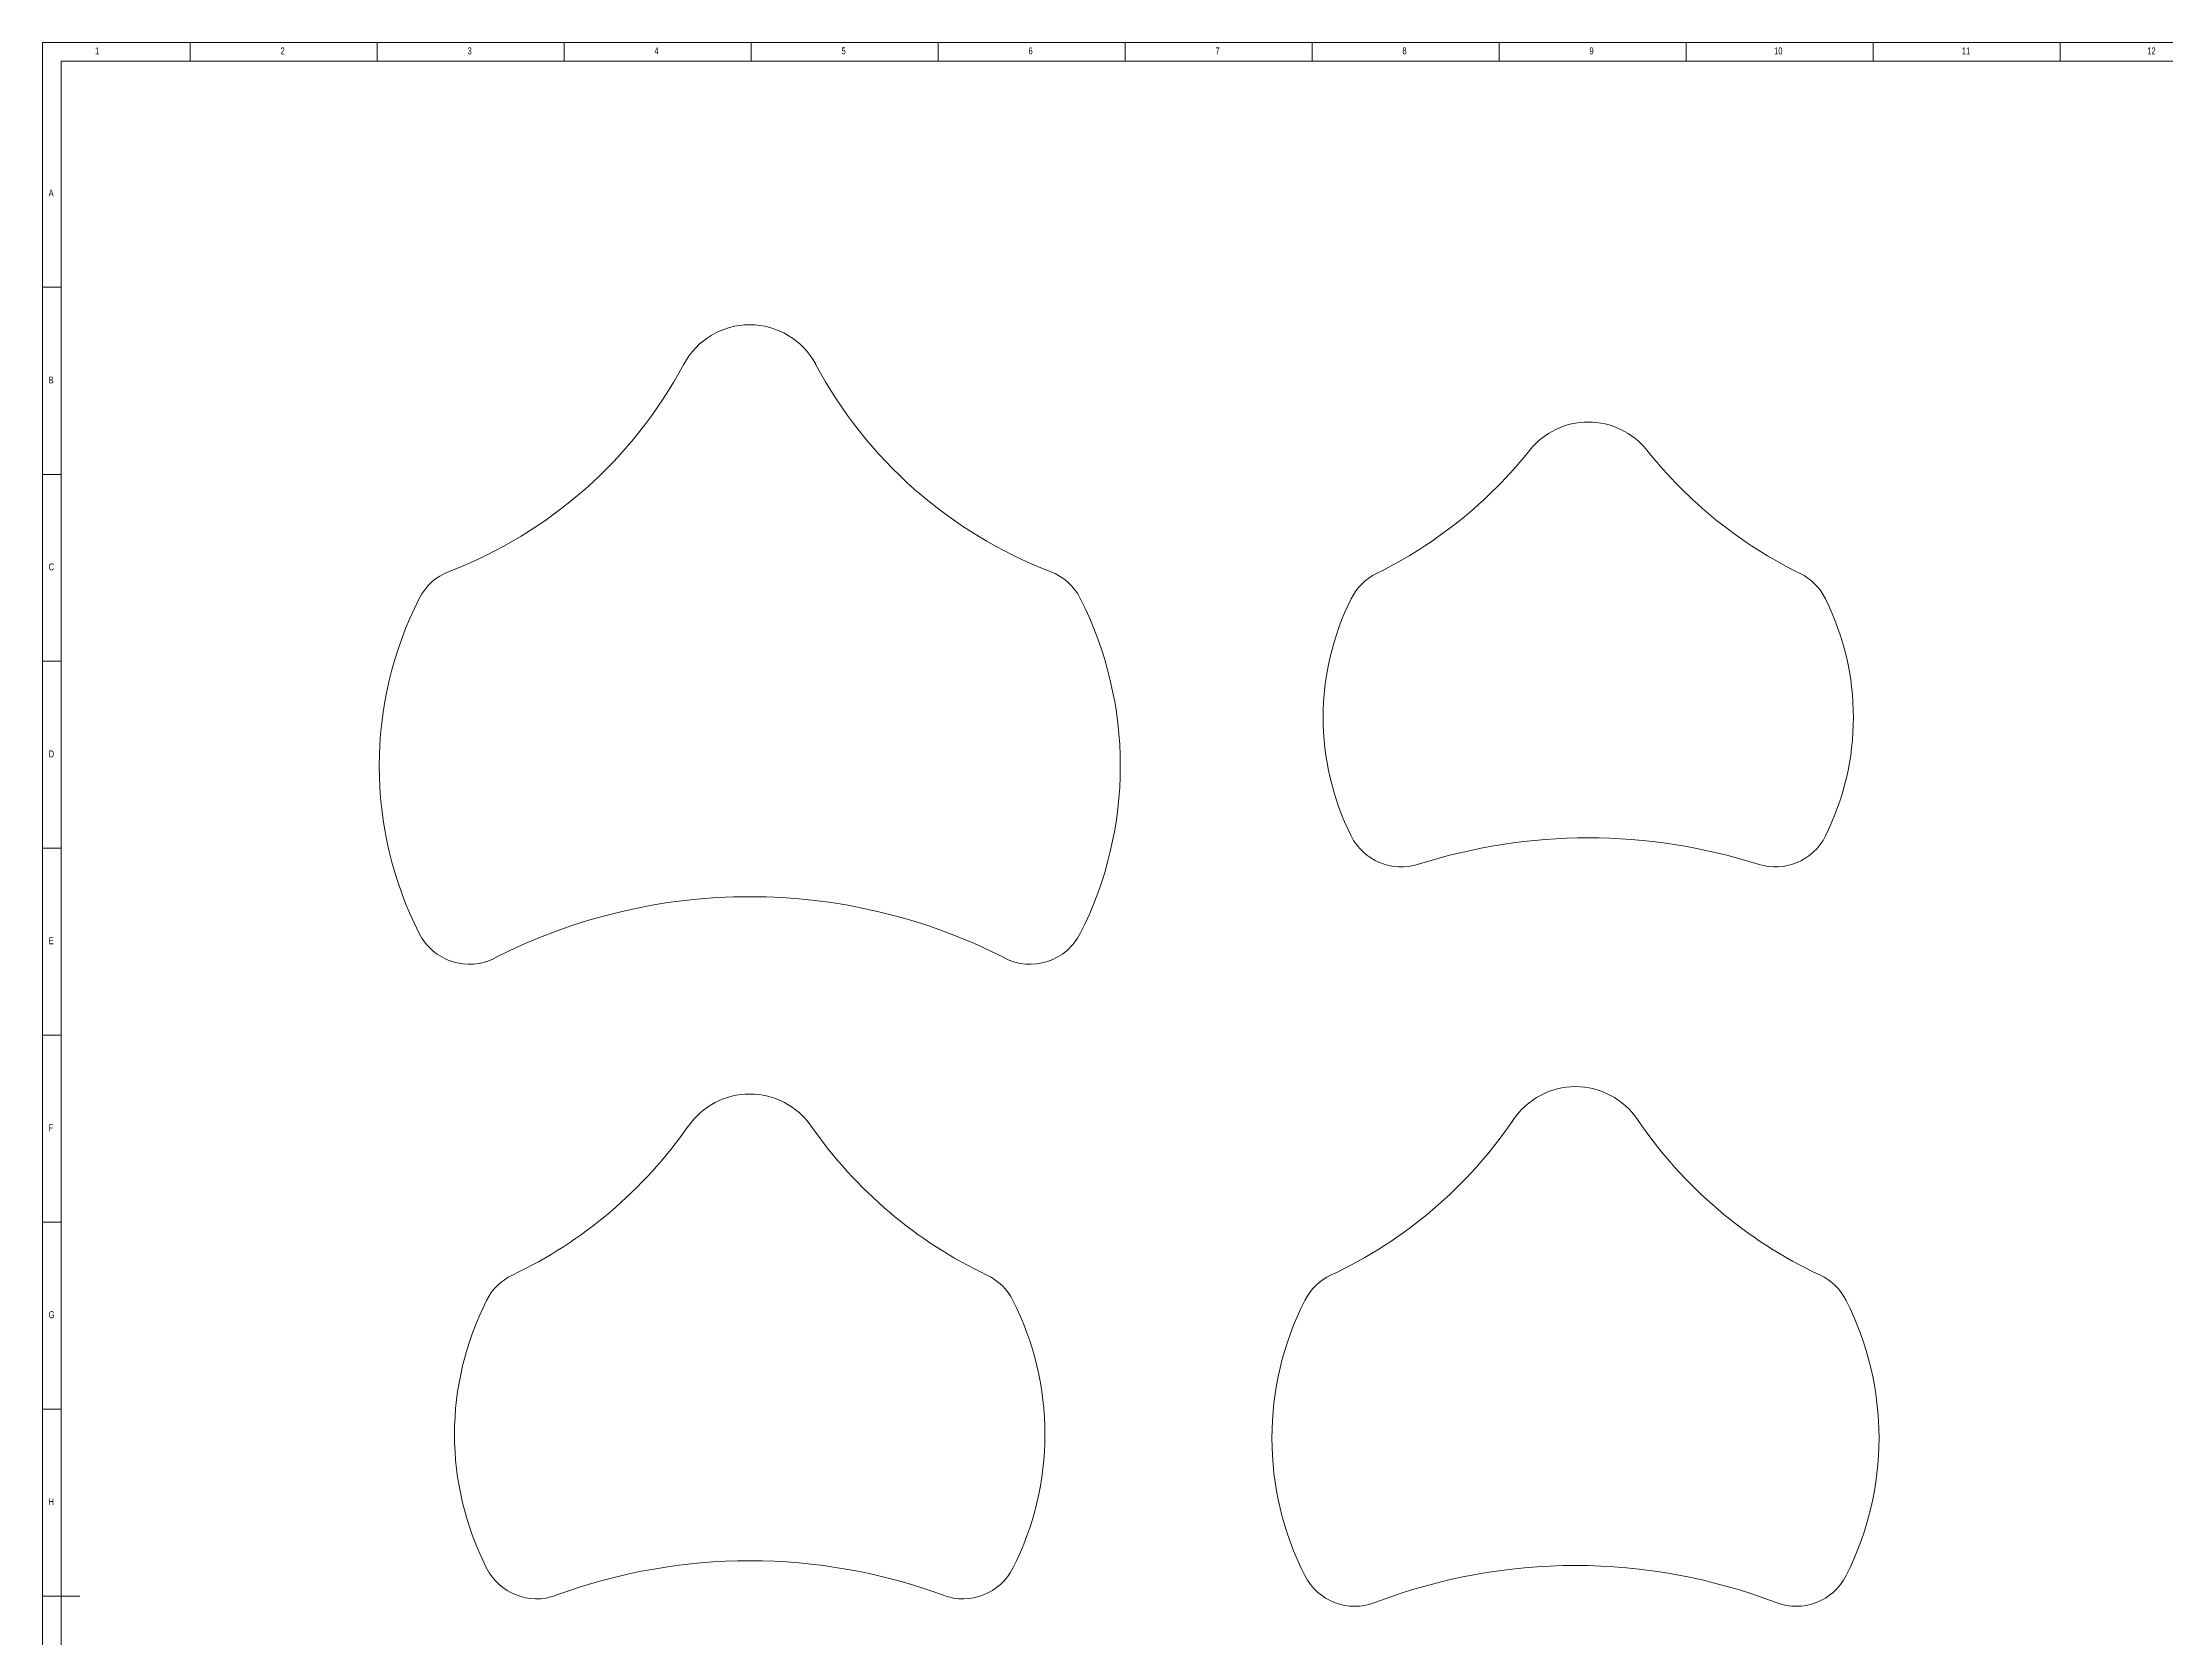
# Model space of a CAD drawing. Header units: inches. Extents: x 0 to 46.6, y 0 to 32.9.
# Drawn here: x 0.2 to 22.55, y 16.12 to 32.91 of the extents above; entities that cross this region are included whole.
import ezdxf

# ---------------------------------------------------------------- set-up
doc = ezdxf.new("R2010")
doc.units = ezdxf.units.IN
doc.header["$MEASUREMENT"] = 0
doc.styles.add('SLDTEXTSTYLE0', font='TXT', dxfattribs={"width": 0.75})

msp = doc.modelspace()

# ---------------------------------------------------------------- linework, layer by layer
at = {"color": 7, "linetype": 'Continuous', "lineweight": 0}
for p, q in [((0.197, 32.913), (0.197, 0.197)), ((46.614, 32.913), (0.197, 32.913)), ((1.752, 32.717), (1.752, 32.913)), ((3.72, 32.913), (3.72, 32.717)), ((5.689, 32.717), (5.689, 32.913)), ((7.657, 32.913), (7.657, 32.717)), ((9.626, 32.717), (9.626, 32.913)), ((11.594, 32.913), (11.594, 32.717)), ((13.563, 32.717), (13.563, 32.913)), ((15.531, 32.913), (15.531, 32.717)), ((17.5, 32.717), (17.5, 32.913)), ((19.469, 32.913), (19.469, 32.717)), ((21.437, 32.717), (21.437, 32.913)), ((0.394, 32.717), (0.394, 0.394)), ((46.417, 32.717), (0.394, 32.717)), ((0.394, 30.335), (0.197, 30.335)), ((0.197, 28.366), (0.394, 28.366)), ((0.394, 26.398), (0.197, 26.398)), ((0.197, 24.429), (0.394, 24.429)), ((0.394, 22.461), (0.197, 22.461)), ((0.197, 20.492), (0.394, 20.492)), ((0.394, 18.524), (0.197, 18.524)), ((0.197, 16.555), (0.591, 16.555))]:
    msp.add_line(p, q, dxfattribs=at)
at = {"color": 7, "linetype": 'Continuous', "lineweight": 15}
for centre, radius, start, end in [((7.643, 29.154), 0.787, 28.127, 151.873), ((2.782, 31.752), 4.724, 291.0395, 331.873), ((12.503, 31.752), 4.724, 208.127, 248.9605), ((16.471, 28.13), 0.787, 38.4971, 141.5029), ((12.157, 31.561), 4.724, 296.1841, 321.5029), ((20.785, 31.561), 4.724, 218.4971, 243.8159), ((4.69, 26.792), 0.591, 111.0395, 153.1302), ((10.595, 26.792), 0.591, 26.8698, 68.9605), ((14.503, 26.792), 0.591, 116.1841, 153.4349), ((18.44, 26.792), 0.591, 26.5651, 63.8159), ((7.643, 25.295), 3.901, 153.1302, 206.8698), ((7.643, 25.295), 3.901, 333.1302, 26.8698), ((16.471, 25.807), 2.791, 153.4349, 206.5651), ((16.471, 25.807), 2.791, 333.4349, 26.5651), ((14.503, 24.823), 0.591, 206.5651, 287.6397), ((16.471, 18.632), 5.906, 72.3603, 107.6397), ((18.44, 24.823), 0.591, 252.3603, 333.4349), ((7.643, 18.013), 5.906, 62.9643, 117.0357), ((4.69, 23.799), 0.591, 206.8698, 297.0357), ((10.595, 23.799), 0.591, 242.9643, 333.1302), ((16.336, 21.132), 0.787, 34.0425, 145.9575), ((7.643, 21.054), 0.787, 34.8182, 145.1818), ((3.117, 24.201), 4.724, 295.4138, 325.1818), ((12.168, 24.201), 4.724, 214.8182, 244.5862), ((11.769, 24.218), 4.724, 294.9783, 325.9575), ((20.903, 24.218), 4.724, 214.0425, 245.0217), ((5.398, 19.4), 0.591, 115.4138, 153.0343), ((9.887, 19.4), 0.591, 26.9657, 64.5862), ((14.013, 19.4), 0.591, 114.9783, 153.0478), ((18.659, 19.4), 0.591, 26.9522, 65.0217), ((7.643, 18.258), 3.108, 153.0343, 206.9657), ((7.643, 18.258), 3.108, 333.0343, 26.9657), ((16.336, 18.219), 3.196, 153.0478, 206.9522), ((16.336, 18.219), 3.196, 333.0478, 26.9522), ((5.398, 17.117), 0.591, 206.9657, 290.2095), ((7.643, 11.021), 5.906, 69.7905, 110.2095), ((9.887, 17.117), 0.591, 249.7905, 333.0343), ((14.013, 17.038), 0.591, 206.9522, 290.9514), ((16.336, 10.971), 5.906, 69.0486, 110.9514), ((18.659, 17.038), 0.591, 249.0486, 333.0478)]:
    msp.add_arc(centre, radius, start, end, dxfattribs=at)

# ---------------------------------------------------------------- texts
at = {"color": 7, "linetype": 'Continuous', "lineweight": 0, "char_height": 0.0729, "attachment_point": 1, "style": 'SLDTEXTSTYLE0'}
for s, insert in [('1', (0.751, 32.861)), ('2', (2.703, 32.861)), ('3', (4.672, 32.861)), ('4', (6.64, 32.861)), ('5', (8.609, 32.861)), ('6', (10.577, 32.861)), ('7', (12.546, 32.861)), ('8', (14.514, 32.861)), ('9', (16.483, 32.861)), ('10', (18.427, 32.861)), ('11', (20.404, 32.861)), ('12', (22.356, 32.861)), ('A', (0.262, 31.365)), ('B', (0.262, 29.396)), ('C', (0.262, 27.428)), ('D', (0.262, 25.459)), ('E', (0.262, 23.491)), ('F', (0.262, 21.522)), ('G', (0.262, 19.554)), ('H', (0.262, 17.585))]:
    msp.add_mtext(s, dxfattribs=dict(at, insert=insert))

doc.saveas('drawing.dxf')
